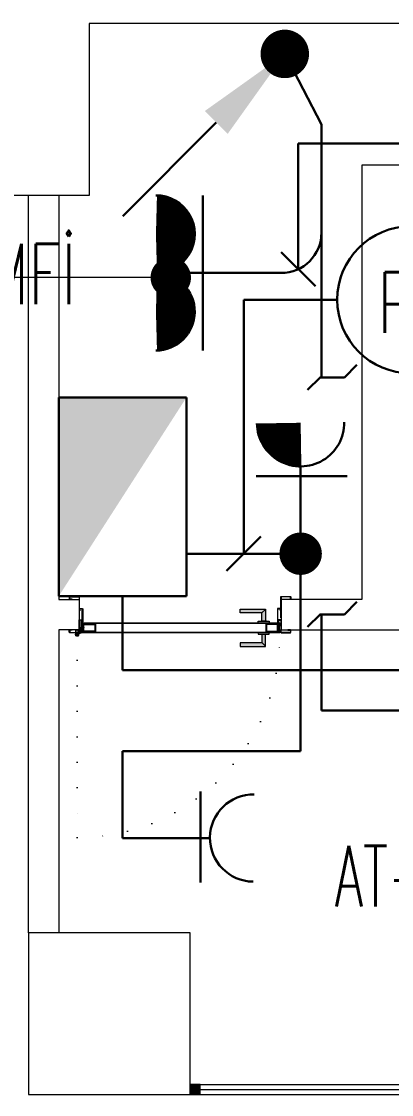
# Model space of a CAD drawing. Header units: metres. Extents: x -13194 to 152406, y -14653 to 29421.
# Drawn here: x 92437 to 92620, y 1600 to 2131 of the extents above; entities that cross this region are included whole.
import ezdxf
from ezdxf.enums import TextEntityAlignment as Align

# ---------------------------------------------------------------- set-up
doc = ezdxf.new("R2010")
doc.units = ezdxf.units.M
doc.header["$LTSCALE"] = 100
doc.header["$MEASUREMENT"] = 0
doc.linetypes.add('DOT2', pattern=[0.125, 0, -0.125])
doc.linetypes.add('HIDDEN', pattern=[0.375, 0.25, -0.125])
doc.layers.get('0').update_dxf_attribs({"color": 9, "lineweight": 9})
for name, color, linetype, lineweight in [('00', 9, 'Continuous', 9), ('01', 9, 'Continuous', 9), ('05S', 9, 'Continuous', 9), ('06B', 9, 'Continuous', 9), ('06D', 9, 'Continuous', 9), ('10', 9, 'Continuous', 9), ('15', 9, 'Continuous', 9), ('20', 9, 'DOT2', 9), ('21_mahal200', 9, 'Continuous', 9), ('E-AYDINLATMA VE PRİZ PANOSU', 7, 'Continuous', 30), ('E-ETANŞ PRİZ', 7, 'Continuous', 30), ('E-KABLO', 7, 'Continuous', 30), ('E-LINYE', 7, 'Continuous', 30), ('E-OK', 3, 'Continuous', 30), ('E-PRİZ', 7, 'Continuous', 30), ('E-YAZI', 7, 'Continuous', 30), ('E-ÇİFTLİ UPS PRİZ', 7, 'Continuous', 30)]:
    doc.layers.add(name, color=color, linetype=linetype, lineweight=lineweight)
doc.styles.add('E-YAZI', font='txttw.shx')
doc.styles.add('MuuM_TEXT-STANDART', font='ARIALN.TTF')
doc.dimstyles.new('MuuM_DIM200', dxfattribs={"dimscale": 20, "dimtxt": 2, "dimasz": 1, "dimexe": 1, "dimexo": 1, "dimgap": 1, "dimtad": 1, "dimdec": 1, "dimrnd": 0.5, "dimdsep": 46, "dimtxsty": 'MuuM_TEXT-STANDART', "dimblk": 'ARCHTICK', "dimcen": 0, "dimdle": 0.15, "dimclrd": 256, "dimclre": 256, "dimclrt": 256, "dimadec": 0, "dimazin": 0, "dimtfac": 5, "dimtdec": 1, "dimtix": 1, "dimtmove": 2, "dimatfit": 3, "dimldrblk": 'DOT', "dimfxl": 3, "dimfxlon": 1, "dimtolj": 1, "dimlwd": -1, "dimlwe": -1, "dimarcsym": 0})

# ---------------------------------------------------------------- blocks, each defined once
blk = doc.blocks.new('100_PRİZ')
at = {"layer": 'E-PRİZ', "color": 4}
for p, q in [((0, 2.4), (0, 0)), ((-1.223, 2.136), (1.279, 2.136))]:
    blk.add_line(p, q, dxfattribs=at)
blk.add_arc((0, 3.6), 1.2, 180.7551, 0.7551, dxfattribs=at)
blk = doc.blocks.new('100_ETANŞ PRİZ')
at = {"layer": 'E-ETANŞ PRİZ', "color": 4}
for p, q in [((0, 2.4), (0, 0)), ((-1.223, 2.136), (1.279, 2.136))]:
    blk.add_line(p, q, dxfattribs=at)
at = {"layer": 'E-ETANŞ PRİZ', "color": 4, "const_width": 1.2}
blk.add_lwpolyline([(0.01, 3, -0.414214), (-0.6, 3.59)], format="xyb", dxfattribs=at)
at = {"layer": 'E-ETANŞ PRİZ', "color": 4}
blk.add_arc((0, 3.6), 1.2, 180.7551, 0.7551, dxfattribs=at)
blk = doc.blocks.new('100_AYDINLATMA VE PRİZ PANOSU')
at = {"layer": 'E-AYDINLATMA VE PRİZ PANOSU', "color": 4}
for p, q in [((-3.072, 3.948), (3.072, 3.948)), ((-3.072, 0), (-3.072, 3.948)), ((3.072, 3.948), (3.072, 0)), ((3.072, 0), (-3.072, 0))]:
    blk.add_line(p, q, dxfattribs=at)
blk.add_solid([(3.072, 0), (-3.072, 0), (-3.072, 3.948)], dxfattribs=at)
blk = doc.blocks.new('100_ÇİFTLİ UPS PRİZ')
at = {"layer": 'E-ÇİFTLİ UPS PRİZ', "color": 4}
for p, q in [((0, 3.862), (0, 0)), ((-2.4, 2.425), (2.4, 2.425))]:
    blk.add_line(p, q, dxfattribs=at)
at = {"layer": 'E-ÇİFTLİ UPS PRİZ', "color": 4, "const_width": 1.2}
for points in [[(-1.8, 3.855, 0.97398), (-0.6, 3.855, 0.97398)], [(0.6, 3.855, 0.97398), (1.8, 3.855, 0.97398)]]:
    blk.add_lwpolyline(points, format="xyb", dxfattribs=at)
at = {"layer": 'E-ÇİFTLİ UPS PRİZ', "color": 4}
for centre, start, end in [((-1.2, 3.87), 179.6083, 359.6083), ((1.2, 3.87), 180.3917, 0.3917)]:
    blk.add_arc(centre, 1.2, start, end, dxfattribs=at)
blk = doc.blocks.new('*U206')
at = {"layer": 'E-OK', "color": 3, "linetype": 'Continuous'}
blk.add_line((84.9, 84.8), (200.6, 200.5), dxfattribs=at)
at = {"layer": 'E-OK', "color": 4, "linetype": 'Continuous', "const_width": 30}
blk.add_lwpolyline([(-15, 0, 1), (15, 0, 1)], format="xyb", close=True, dxfattribs=at)
at = {"layer": 'E-OK', "color": 3, "linetype": 'Continuous'}
blk.add_solid([(99, 70.7), (70.7, 99), (0, 0)], dxfattribs=at)
blk = doc.blocks.new('p-kolon_80x80')
blk.add_lwpolyline([(-40, -40), (40, -40), (40, 40), (-40, 40)], close=True)
blk = doc.blocks.new('1.Bod.Ara.Sitatik Elk')
at = {"layer": '01'}
blk.add_lwpolyline([(8420, -6500), (8420, -6500), (8420, -6460), (8420, -6150), (9220, -6150), (9220, -6190), (8470, -6190), (8470, -6460), (9015, -6460), (9015, -6545), (9220, -6545), (9220, -6585), (8975, -6585), (8975, -6500), (8470, -6500), (8470, -6585), (8420, -6585), (8420, -6500)], close=True, dxfattribs=at)
blk.add_blockref('p-kolon_80x80', (8480, -6990), dxfattribs=at)
blk = doc.blocks.new('_ArchTick')
at = {"color": 0, "linetype": 'ByBlock', "const_width": 0.15}
blk.add_lwpolyline([(-0.5, -0.5), (0.5, 0.5)], dxfattribs=at)
blk = doc.blocks.new('_Dot')
at = {"color": 0, "linetype": 'ByBlock', "lineweight": -2}
blk.add_line((-0.5, 0), (-1, 0), dxfattribs=at)
at = {"color": 0, "linetype": 'ByBlock', "const_width": 0.5}
blk.add_lwpolyline([(-0.25, 0, 1), (0.25, 0, 1)], format="xyb", close=True, dxfattribs=at)
blk = doc.blocks.new('gr-p-barel kilitli kapı kolu')
at = {"layer": '05S'}
h = blk.add_hatch(color=256, dxfattribs=at)
h.paths.add_polyline_path([(1.3, 0.8), (-1.3, 0.8), (-1.3, 0.7), (1.3, 0.7)])
h.paths.add_polyline_path([(2.75, 0.7), (-2.75, 0.7), (-2.75, 0), (2.75, 0)])
h.paths.add_polyline_path([(-11.7, 4.9), (-11.7, 6.7), (0.9, 6.7), (0.9, 0.8), (-0.9, 0.8), (-0.9, 4.9)])
at = {"flags": 128}
for points in [[(-0.9, 0.8), (-0.9, 4.9), (-11.7, 4.9), (-11.7, 6.7), (0.9, 6.7), (0.9, 0.8)], [(-0.8, 5), (0.8, 6.6)]]:
    blk.add_lwpolyline(points, dxfattribs=at)
blk.add_lwpolyline([(-2.75, 0), (-2.75, 0.7), (2.75, 0.7), (2.75, 0)])
blk.add_lwpolyline([(-1.3, 0.7), (1.3, 0.7), (1.3, 0.8), (-1.3, 0.8)], close=True)
blk = doc.blocks.new('prf-scr2')
at = {"linetype": 'DOT2', "ltscale": 10}
blk.add_line((0, 0.19), (0, -1.06), dxfattribs=at)
for p, q in [((0.09, -0.24), (-0.09, -0.2)), ((-0.09, -0.24), (0.09, -0.28)), ((0.09, -0.32), (-0.09, -0.28)), ((-0.09, -0.32), (0.09, -0.36)), ((0.09, -0.4), (-0.09, -0.36)), ((-0.09, -0.4), (0.09, -0.44)), ((0.09, -0.48), (-0.09, -0.44)), ((-0.09, -0.48), (0.09, -0.52)), ((0.09, -0.56), (-0.09, -0.52)), ((-0.09, -0.56), (0.09, -0.6)), ((0.09, -0.64), (-0.09, -0.6)), ((-0.09, -0.64), (0.09, -0.68)), ((0.09, -0.72), (-0.09, -0.68)), ((-0.09, -0.72), (0.09, -0.76)), ((0.06, -0.84), (-0.08, -0.76)), ((-0.07, -0.8), (0.06, -0.84)), ((0.09, -0.17), (0, -0.15)), ((0, -0.18), (0.09, -0.2))]:
    blk.add_line(p, q)
blk.add_lwpolyline([(0.23, 0), (-0.23, 0), (-0.23, -0.01), (-0.12, -0.14), (0.12, -0.14), (0.23, -0.01), (0.23, 0)], close=True)
for points in [[(0.23, -0.01), (-0.23, -0.01)], [(-0.09, -0.14), (-0.09, -0.2), (-0.12, -0.22), (-0.12, -0.23), (-0.09, -0.24), (-0.09, -0.28), (-0.12, -0.3), (-0.12, -0.31), (-0.09, -0.32), (-0.09, -0.36), (-0.12, -0.38), (-0.12, -0.39), (-0.09, -0.4), (-0.09, -0.44), (-0.12, -0.46), (-0.12, -0.46), (-0.09, -0.48), (-0.09, -0.52), (-0.12, -0.54), (-0.12, -0.54), (-0.09, -0.56), (-0.09, -0.6), (-0.12, -0.62), (-0.12, -0.62), (-0.09, -0.64), (-0.09, -0.68), (-0.12, -0.69), (-0.12, -0.7), (-0.09, -0.72), (-0.09, -0.73), (-0.08, -0.76), (-0.1, -0.77), (-0.1, -0.78), (-0.07, -0.8), (-0.01, -0.94), (0, -0.95), (0.01, -0.94), (0.08, -0.76), (0.09, -0.76), (0.12, -0.74), (0.12, -0.73), (0.09, -0.72), (0.09, -0.68), (0.12, -0.66), (0.12, -0.66), (0.09, -0.64), (0.09, -0.6), (0.12, -0.58), (0.12, -0.58), (0.09, -0.56), (0.09, -0.52), (0.12, -0.5), (0.12, -0.5), (0.09, -0.48), (0.09, -0.44), (0.12, -0.43), (0.12, -0.42), (0.09, -0.4), (0.09, -0.36), (0.12, -0.35), (0.12, -0.34), (0.09, -0.32), (0.09, -0.28), (0.12, -0.27), (0.12, -0.26), (0.09, -0.24), (0.09, -0.2), (0.12, -0.19), (0.12, -0.18), (0.09, -0.17), (0.09, -0.14)]]:
    blk.add_lwpolyline(points)
blk = doc.blocks.new('K-SAC-01')
at = {"layer": '10'}
for points in [[(-4.6, 16.2, -0.414214), (-4.5, 16.3), (-0.1, 16.3, -0.414214), (0, 16.2), (0, 5.9), (0.2, 5.9), (0.2, 16.2, 0.414214), (-0.1, 16.5), (-4.5, 16.5, 0.414214), (-4.8, 16.2), (-4.8, 15.3, 0.414214), (-4.5, 15), (-3.4, 15), (-3.4, 15.2), (-4.5, 15.2, -0.414214), (-4.6, 15.3)], [(104.6, 16.2, 0.414214), (104.5, 16.3), (100.1, 16.3, 0.414214), (100, 16.2), (100, 5.9), (99.8, 5.9), (99.8, 16.2, -0.414214), (100.1, 16.5), (104.5, 16.5, -0.414214), (104.8, 16.2), (104.8, 15.3, -0.414214), (104.5, 15), (103.4, 15), (103.4, 15.2), (104.5, 15.2, 0.414214), (104.6, 15.3)], [(0.2, 10.3, -0.414214), (0.5, 10.6), (1.5, 10.6, -0.414214), (1.8, 10.3), (1.8, 3.9, -0.414214), (1.5, 3.6, -0.414214), (1.2, 3.9), (1.2, 4.8), (0.2, 4.8), (0.2, -1.2, -0.414214), (-0.1, -1.5), (-4.5, -1.5, -0.414214), (-4.8, -1.2), (-4.8, -0.3, -0.414214), (-4.5, 0), (-3.4, 0), (-3.4, -0.2), (-4.5, -0.2, 0.414214), (-4.6, -0.3), (-4.6, -1.2, 0.414214), (-4.5, -1.3), (-0.1, -1.3, 0.414214), (0, -1.2), (0, 5), (1.4, 5), (1.4, 3.9, 0.414214), (1.5, 3.8, 0.414214), (1.6, 3.9), (1.6, 10.3, 0.414214), (1.5, 10.4), (0.5, 10.4, 0.414214), (0.4, 10.3), (0.4, 9.4), (0.2, 9.4)], [(99.8, 10.3, 0.414214), (99.5, 10.6), (98.5, 10.6, 0.414214), (98.2, 10.3), (98.2, 3.9, 0.414214), (98.5, 3.6, 0.414214), (98.8, 3.9), (98.8, 4.8), (99.8, 4.8), (99.8, -1.2, 0.414214), (100.1, -1.5), (104.5, -1.5, 0.414214), (104.8, -1.2), (104.8, -0.3, 0.414214), (104.5, 0), (103.4, 0), (103.4, -0.2), (104.5, -0.2, -0.414214), (104.6, -0.3), (104.6, -1.2, -0.414214), (104.5, -1.3), (100.1, -1.3, -0.414214), (100, -1.2), (100, 5), (98.6, 5), (98.6, 3.9, -0.414214), (98.5, 3.8, -0.414214), (98.4, 3.9), (98.4, 10.3, -0.414214), (98.5, 10.4), (99.5, 10.4, -0.414214), (99.6, 10.3), (99.6, 9.4), (99.8, 9.4)], [(-0.38, -2.01), (1, -1.37), (1, 1.5), (1.2, 1.5), (1.2, -1.5), (-0.27, -2.18, -14.796002)]]:
    blk.add_lwpolyline(points, format="xyb", close=True, dxfattribs=at)
for points in [[(98.8, 0.15), (98.8, 2.15), (99.1, 2.15), (99.1, 3.19), (1.5, 3.19), (1.5, 2.15), (1.8, 2.15), (1.8, 0.15), (1.5, 0.15), (1.5, 1.85), (1.2, 1.85), (1.2, 3.49), (99.4, 3.49), (99.4, 1.85), (99.1, 1.85), (99.1, 0.15)], [(98.8, 2.15), (98.8, 0.15), (99.4, 0.15), (99.4, -1.5), (1.2, -1.5), (1.2, 0.15), (1.8, 0.15), (1.8, 2.15), (2.1, 2.15), (2.1, -0.15), (1.5, -0.15), (1.5, -1.2), (99.1, -1.2), (99.1, -0.15), (98.5, -0.15), (98.5, 2.15), (98.8, 2.15)]]:
    blk.add_lwpolyline(points, dxfattribs=at)
for points in [[(2.1, 3), (8.1, 3), (8.1, -1), (2.1, -1)], [(2.4, 2.7), (7.8, 2.7), (7.8, -0.7), (2.4, -0.7)], [(98.5, 3), (92.5, 3), (92.5, -1), (98.5, -1)], [(98.2, 2.7), (92.8, 2.7), (92.8, -0.7), (98.2, -0.7)]]:
    blk.add_lwpolyline(points, close=True, dxfattribs=at)
blk.add_circle((-0.95, -2.5), 0.55, dxfattribs=at)
at = {"layer": '20', "linetype": 'HIDDEN'}
for points in [[(-0.2, -1.3), (-0.2, 0), (-1.7, 0), (-1.7, -1.3)], [(-0.4, -1.99), (-0.4, -0.2), (-1.5, -0.2), (-1.5, -1.99)]]:
    blk.add_lwpolyline(points, dxfattribs=at)
at = {"layer": '20'}
blk.add_lwpolyline([(-0.95, -2.5), (-0.95, -102.85)], dxfattribs=at)
blk.add_arc((-0.95, -2.5), 100.35, 270, 1.5131, dxfattribs=at)
at = {"layer": '06B'}
blk.add_blockref('gr-p-barel kilitli kapı kolu', (91.4, 3.51), dxfattribs=at)
at = {"layer": '06B', "xscale": -1, "rotation": 180}
blk.add_blockref('gr-p-barel kilitli kapı kolu', (91.4, -1.51), dxfattribs=at)
at = {"layer": '10', "xscale": -1, "rotation": 90}
blk.add_blockref('prf-scr2', (1.5, 1), dxfattribs=at)
at = {"layer": '10', "rotation": 270}
blk.add_blockref('prf-scr2', (99.1, 1.22), dxfattribs=at)
blk = doc.blocks.new('prf-10x10')
blk.add_lwpolyline([(-5, -5), (5, -5), (5, 5), (-5, 5)], close=True)
at = {"color": 255}
blk.add_solid([(-5, -5), (5, -5), (-5, 5), (5, 5)], dxfattribs=at)
at = {"layer": '10'}
blk.add_point((0, 0), dxfattribs=at)
blk = doc.blocks.new('p-dog-ser-620')
at = {"layer": '06D'}
for points in [[(-620, 5), (-5, 5)], [(-620, 0), (-5, 0)]]:
    blk.add_lwpolyline(points, dxfattribs=at)
at = {"layer": '15'}
blk.add_lwpolyline([(-620, 2.5), (-5, 2.5)], dxfattribs=at)
at = {"layer": '10', "xscale": 0.5, "yscale": 0.5, "rotation": 90}
blk.add_blockref('prf-10x10', (-617.5, 2.5), dxfattribs=at)
blk = doc.blocks.new('1.Bod.Ara.Mimari Elk')
at = {"layer": '00'}
for p, q in [((8605, -6570), (8605, -6785)), ((8605, -6785), (8565, -6785)), ((8565, -6785), (8565, -6800)), ((8565, -6800), (8630, -6800))]:
    blk.add_line(p, q, dxfattribs=at)
for points in [[(8670, -6500), (8670, -6570), (8605, -6570)], [(8455, -6585), (8455, -6785), (8465, -6785), (8465, -6800), (8455, -6800), (8455, -6950), (8440, -6950), (8440, -6585)]]:
    blk.add_lwpolyline(points, dxfattribs=at)
blk.add_blockref('K-SAC-01', (8465, -6800))
at = {"layer": '10'}
blk.add_blockref('p-dog-ser-620', (9140, -7030), dxfattribs=at)
at = {"layer": '21_mahal200'}
blk.add_leader([(8510.4, -6625.67), (8306.16, -6625.67)], dimstyle='MuuM_DIM200', override={"dimasz": 1, "dimfxl": 10}, dxfattribs=at)

msp = doc.modelspace()

# ---------------------------------------------------------------- linework, layer by layer
at = {"layer": 'E-KABLO', "color": 4}
for p, q in [((92585, 2080), (92566.83, 2115)), ((92585, 1954.92), (92585, 2080)), ((92585, 1790), (92585, 1837.62)), ((92585, 1790), (93881.81, 1790))]:
    msp.add_line(p, q, dxfattribs=at)
at = {"layer": 'E-KABLO', "color": 6}
for p, q in [((92574.67, 1867.66), (92518.17, 1867.66)), ((92574.67, 1867.66), (92574.67, 1770)), ((92486.59, 1810), (92486.59, 1846.7)), ((92486.59, 1810), (93861.81, 1810)), ((92486.59, 1770), (92486.59, 1726.95)), ((92486.59, 1770), (92574.67, 1770))]:
    msp.add_line(p, q, dxfattribs=at)
at = {"layer": 'E-KABLO', "color": 3}
for points in [[(92602.49, 1961.1), (92596.32, 1954.92), (92584.31, 1954.92), (92578.13, 1948.75)], [(92602.49, 1843.79), (92596.32, 1837.62), (92584.31, 1837.62), (92578.13, 1831.44)]]:
    msp.add_lwpolyline(points, dxfattribs=at)
at = {"layer": 'E-KABLO', "color": 4, "const_width": 10.5}
msp.add_lwpolyline([(92569.42, 1867.66, 1), (92579.92, 1867.66, 1)], format="xyb", close=True, dxfattribs=at)
at = {"layer": 'E-KABLO', "color": 4}
msp.add_arc((92565, 2026.6), 20, 270, 0, dxfattribs=at)
at = {"layer": 'E-LINYE', "color": 7, "linetype": 'Continuous'}
for p, q in [((92573.44, 2008.47), (92573.44, 2070.59)), ((92573.44, 2070.59), (92655.04, 2070.59)), ((92582.05, 1999.98), (92565.07, 2016.96)), ((92546.54, 1867.66), (92546.54, 1993.32)), ((92592.76, 1993.32), (92546.54, 1993.32)), ((92538.05, 1859.17), (92555.02, 1876.14))]:
    msp.add_line(p, q, dxfattribs=at)
msp.add_circle((92629.14, 1993.32), 36.38, dxfattribs=at)

# ---------------------------------------------------------------- block references
for name in ['1.Bod.Ara.Mimari Elk', '1.Bod.Ara.Sitatik Elk']:
    msp.add_blockref(name, (84000, 8630))
at = {"layer": 'E-AYDINLATMA VE PRİZ PANOSU', "xscale": 15.99999999999999, "yscale": 15.99999999999999, "zscale": 15.99999999999999, "rotation": 270.0000000048668}
msp.add_blockref('100_AYDINLATMA VE PRİZ PANOSU', (92455, 1895.85), dxfattribs=at)
at = {"layer": 'E-ETANŞ PRİZ', "xscale": 18, "yscale": 18, "zscale": 18}
msp.add_blockref('100_ETANŞ PRİZ', (92574.67, 1867.66), dxfattribs=at)
at = {"layer": 'E-OK', "xscale": -0.4, "yscale": 0.4, "zscale": 0.4, "rotation": 90}
msp.add_blockref('*U206', (92566.83, 2115), dxfattribs=at)
at = {"layer": 'E-PRİZ', "xscale": -18, "yscale": 18, "zscale": 18, "rotation": 270}
msp.add_blockref('100_PRİZ', (92486.59, 1726.95), dxfattribs=at)
at = {"layer": 'E-ÇİFTLİ UPS PRİZ', "xscale": 16, "yscale": 16, "zscale": 16, "rotation": 90}
msp.add_blockref('100_ÇİFTLİ UPS PRİZ', (92565, 2006.6), dxfattribs=at)

# ---------------------------------------------------------------- texts
at = {"layer": 'E-LINYE', "color": 3, "linetype": 'Continuous', "style": 'E-YAZI', "width": 0.6}
for s, p in [('P8', (92629.14, 1991.92)), ('AT-1BA6', (92645.25, 1708.1))]:
    msp.add_text(s, height=30, dxfattribs=at).set_placement(p, align=Align.MIDDLE_CENTER)
at = {"layer": 'E-YAZI', "color": 3, "style": 'E-YAZI', "width": 0.7}
msp.add_text('TV AMFİ', height=30, dxfattribs=at).set_placement((92357.29, 1991.09))

doc.saveas('drawing.dxf')
